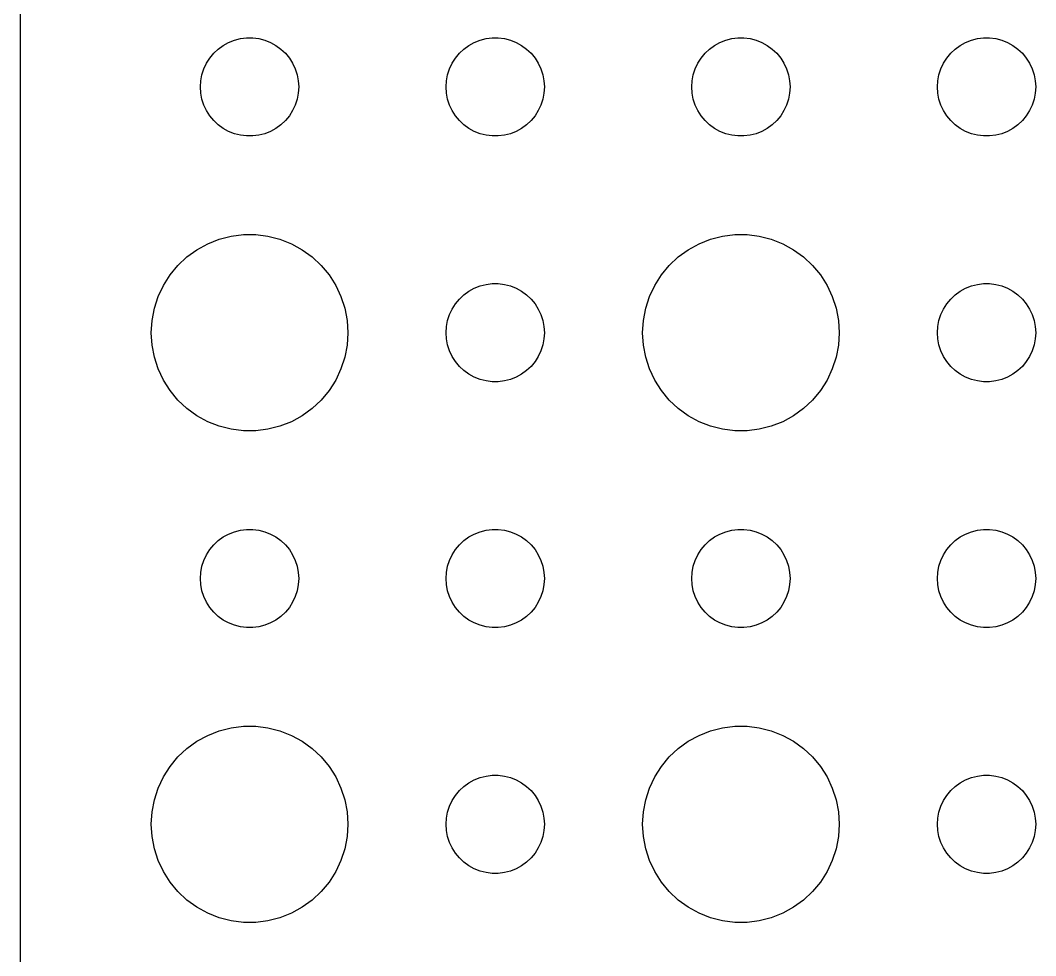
# Model space of a CAD drawing. Header units: metres. Extents: x -150 to 150, y -104 to 104.
# Drawn here: x -149.5 to -118.5, y -56.51 to -27.97 of the extents above; entities that cross this region are included whole.
import ezdxf

# ---------------------------------------------------------------- set-up
doc = ezdxf.new("R2010")
doc.units = ezdxf.units.M

msp = doc.modelspace()

# ---------------------------------------------------------------- linework, layer by layer
for p, q in [((-149.5, 99.5), (-149.5, -99.5)), ((-142.781, -28.5266), (-142.594, -28.503)), ((-142.594, -28.503), (-142.406, -28.503)), ((-142.406, -28.503), (-142.219, -28.5266)), ((-135.281, -28.5266), (-135.094, -28.503)), ((-135.094, -28.503), (-134.906, -28.503)), ((-134.906, -28.503), (-134.719, -28.5266)), ((-127.781, -28.5266), (-127.594, -28.503)), ((-127.594, -28.503), (-127.406, -28.503)), ((-127.406, -28.503), (-127.219, -28.5266)), ((-120.281, -28.5266), (-120.094, -28.503)), ((-120.094, -28.503), (-119.906, -28.503)), ((-119.906, -28.503), (-119.719, -28.5266)), ((-143.456, -28.8442), (-143.304, -28.7335)), ((-143.304, -28.7335), (-143.139, -28.6427)), ((-143.139, -28.6427), (-142.964, -28.5734)), ((-142.964, -28.5734), (-142.781, -28.5266)), ((-142.219, -28.5266), (-142.036, -28.5734)), ((-142.036, -28.5734), (-141.861, -28.6427)), ((-141.861, -28.6427), (-141.696, -28.7335)), ((-141.696, -28.7335), (-141.544, -28.8442)), ((-135.956, -28.8442), (-135.804, -28.7335)), ((-135.804, -28.7335), (-135.639, -28.6427)), ((-135.639, -28.6427), (-135.464, -28.5734)), ((-135.464, -28.5734), (-135.281, -28.5266)), ((-134.719, -28.5266), (-134.536, -28.5734)), ((-134.536, -28.5734), (-134.361, -28.6427)), ((-134.361, -28.6427), (-134.196, -28.7335)), ((-134.196, -28.7335), (-134.044, -28.8442)), ((-128.456, -28.8442), (-128.304, -28.7335)), ((-128.304, -28.7335), (-128.139, -28.6427)), ((-128.139, -28.6427), (-127.964, -28.5734)), ((-127.964, -28.5734), (-127.781, -28.5266)), ((-127.219, -28.5266), (-127.036, -28.5734)), ((-127.036, -28.5734), (-126.861, -28.6427)), ((-126.861, -28.6427), (-126.696, -28.7335)), ((-126.696, -28.7335), (-126.544, -28.8442)), ((-120.956, -28.8442), (-120.804, -28.7335)), ((-120.804, -28.7335), (-120.639, -28.6427)), ((-120.639, -28.6427), (-120.464, -28.5734)), ((-120.464, -28.5734), (-120.281, -28.5266)), ((-119.719, -28.5266), (-119.536, -28.5734)), ((-119.536, -28.5734), (-119.361, -28.6427)), ((-119.361, -28.6427), (-119.196, -28.7335)), ((-119.196, -28.7335), (-119.044, -28.8442)), ((-143.814, -29.2774), (-143.714, -29.1183)), ((-143.714, -29.1183), (-143.593, -28.9732)), ((-143.593, -28.9732), (-143.456, -28.8442)), ((-141.544, -28.8442), (-141.407, -28.9732)), ((-141.407, -28.9732), (-141.286, -29.1183)), ((-141.286, -29.1183), (-141.186, -29.2774)), ((-136.314, -29.2774), (-136.214, -29.1183)), ((-136.214, -29.1183), (-136.093, -28.9732)), ((-136.093, -28.9732), (-135.956, -28.8442)), ((-134.044, -28.8442), (-133.907, -28.9732)), ((-133.907, -28.9732), (-133.786, -29.1183)), ((-133.786, -29.1183), (-133.686, -29.2774)), ((-128.814, -29.2774), (-128.714, -29.1183)), ((-128.714, -29.1183), (-128.593, -28.9732)), ((-128.593, -28.9732), (-128.456, -28.8442)), ((-126.544, -28.8442), (-126.407, -28.9732)), ((-126.407, -28.9732), (-126.286, -29.1183)), ((-126.286, -29.1183), (-126.186, -29.2774)), ((-121.314, -29.2774), (-121.214, -29.1183)), ((-121.214, -29.1183), (-121.093, -28.9732)), ((-121.093, -28.9732), (-120.956, -28.8442)), ((-119.044, -28.8442), (-118.907, -28.9732)), ((-118.907, -28.9732), (-118.786, -29.1183)), ((-118.786, -29.1183), (-118.686, -29.2774)), ((-143.953, -29.627), (-143.895, -29.4478)), ((-143.895, -29.4478), (-143.814, -29.2774)), ((-141.186, -29.2774), (-141.105, -29.4478)), ((-141.105, -29.4478), (-141.047, -29.627)), ((-136.453, -29.627), (-136.395, -29.4478)), ((-136.395, -29.4478), (-136.314, -29.2774)), ((-133.686, -29.2774), (-133.605, -29.4478)), ((-133.605, -29.4478), (-133.547, -29.627)), ((-128.953, -29.627), (-128.895, -29.4478)), ((-128.895, -29.4478), (-128.814, -29.2774)), ((-126.186, -29.2774), (-126.105, -29.4478)), ((-126.105, -29.4478), (-126.047, -29.627)), ((-121.453, -29.627), (-121.395, -29.4478)), ((-121.395, -29.4478), (-121.314, -29.2774)), ((-118.686, -29.2774), (-118.605, -29.4478)), ((-118.605, -29.4478), (-118.547, -29.627)), ((-143.988, -29.812), (-143.953, -29.627)), ((-141.047, -29.627), (-141.012, -29.812)), ((-136.488, -29.812), (-136.453, -29.627)), ((-133.547, -29.627), (-133.512, -29.812)), ((-128.988, -29.812), (-128.953, -29.627)), ((-126.047, -29.627), (-126.012, -29.812)), ((-121.488, -29.812), (-121.453, -29.627)), ((-118.547, -29.627), (-118.512, -29.812)), ((-144, -30), (-143.988, -29.812)), ((-143.988, -30.188), (-144, -30)), ((-141.012, -29.812), (-141, -30)), ((-141, -30), (-141.012, -30.188)), ((-136.5, -30), (-136.488, -29.812)), ((-136.488, -30.188), (-136.5, -30)), ((-133.512, -29.812), (-133.5, -30)), ((-133.5, -30), (-133.512, -30.188)), ((-129, -30), (-128.988, -29.812)), ((-128.988, -30.188), (-129, -30)), ((-126.012, -29.812), (-126, -30)), ((-126, -30), (-126.012, -30.188)), ((-121.5, -30), (-121.488, -29.812)), ((-121.488, -30.188), (-121.5, -30)), ((-118.512, -29.812), (-118.5, -30)), ((-118.5, -30), (-118.512, -30.188)), ((-143.953, -30.373), (-143.988, -30.188)), ((-143.895, -30.5522), (-143.953, -30.373)), ((-141.047, -30.373), (-141.105, -30.5522)), ((-141.012, -30.188), (-141.047, -30.373)), ((-136.453, -30.373), (-136.488, -30.188)), ((-136.395, -30.5522), (-136.453, -30.373)), ((-133.547, -30.373), (-133.605, -30.5522)), ((-133.512, -30.188), (-133.547, -30.373)), ((-128.953, -30.373), (-128.988, -30.188)), ((-128.895, -30.5522), (-128.953, -30.373)), ((-126.047, -30.373), (-126.105, -30.5522)), ((-126.012, -30.188), (-126.047, -30.373)), ((-121.453, -30.373), (-121.488, -30.188)), ((-121.395, -30.5522), (-121.453, -30.373)), ((-118.547, -30.373), (-118.605, -30.5522)), ((-118.512, -30.188), (-118.547, -30.373)), ((-143.814, -30.7226), (-143.895, -30.5522)), ((-141.105, -30.5522), (-141.186, -30.7226)), ((-136.314, -30.7226), (-136.395, -30.5522)), ((-133.605, -30.5522), (-133.686, -30.7226)), ((-128.814, -30.7226), (-128.895, -30.5522)), ((-126.105, -30.5522), (-126.186, -30.7226)), ((-121.314, -30.7226), (-121.395, -30.5522)), ((-118.605, -30.5522), (-118.686, -30.7226)), ((-143.714, -30.8817), (-143.814, -30.7226)), ((-143.593, -31.0268), (-143.714, -30.8817)), ((-141.286, -30.8817), (-141.407, -31.0268)), ((-141.186, -30.7226), (-141.286, -30.8817)), ((-136.214, -30.8817), (-136.314, -30.7226)), ((-136.093, -31.0268), (-136.214, -30.8817)), ((-133.786, -30.8817), (-133.907, -31.0268)), ((-133.686, -30.7226), (-133.786, -30.8817)), ((-128.714, -30.8817), (-128.814, -30.7226)), ((-128.593, -31.0268), (-128.714, -30.8817)), ((-126.286, -30.8817), (-126.407, -31.0268)), ((-126.186, -30.7226), (-126.286, -30.8817)), ((-121.214, -30.8817), (-121.314, -30.7226)), ((-121.093, -31.0268), (-121.214, -30.8817)), ((-118.786, -30.8817), (-118.907, -31.0268)), ((-118.686, -30.7226), (-118.786, -30.8817)), ((-143.456, -31.1558), (-143.593, -31.0268)), ((-143.304, -31.2665), (-143.456, -31.1558)), ((-143.139, -31.3572), (-143.304, -31.2665)), ((-141.696, -31.2665), (-141.861, -31.3572)), ((-141.544, -31.1558), (-141.696, -31.2665)), ((-141.407, -31.0268), (-141.544, -31.1558)), ((-135.956, -31.1558), (-136.093, -31.0268)), ((-135.804, -31.2665), (-135.956, -31.1558)), ((-135.639, -31.3572), (-135.804, -31.2665)), ((-134.196, -31.2665), (-134.361, -31.3572)), ((-134.044, -31.1558), (-134.196, -31.2665)), ((-133.907, -31.0268), (-134.044, -31.1558)), ((-128.456, -31.1558), (-128.593, -31.0268)), ((-128.304, -31.2665), (-128.456, -31.1558)), ((-128.139, -31.3572), (-128.304, -31.2665)), ((-126.696, -31.2665), (-126.861, -31.3572)), ((-126.544, -31.1558), (-126.696, -31.2665)), ((-126.407, -31.0268), (-126.544, -31.1558)), ((-120.956, -31.1558), (-121.093, -31.0268)), ((-120.804, -31.2665), (-120.956, -31.1558)), ((-120.639, -31.3572), (-120.804, -31.2665)), ((-119.196, -31.2665), (-119.361, -31.3572)), ((-119.044, -31.1558), (-119.196, -31.2665)), ((-118.907, -31.0268), (-119.044, -31.1558)), ((-142.964, -31.4266), (-143.139, -31.3572)), ((-142.781, -31.4734), (-142.964, -31.4266)), ((-142.594, -31.497), (-142.781, -31.4734)), ((-142.406, -31.497), (-142.594, -31.497)), ((-142.219, -31.4734), (-142.406, -31.497)), ((-142.036, -31.4266), (-142.219, -31.4734)), ((-141.861, -31.3572), (-142.036, -31.4266)), ((-135.464, -31.4266), (-135.639, -31.3572)), ((-135.281, -31.4734), (-135.464, -31.4266)), ((-135.094, -31.497), (-135.281, -31.4734)), ((-134.906, -31.497), (-135.094, -31.497)), ((-134.719, -31.4734), (-134.906, -31.497)), ((-134.536, -31.4266), (-134.719, -31.4734)), ((-134.361, -31.3572), (-134.536, -31.4266)), ((-127.964, -31.4266), (-128.139, -31.3572)), ((-127.781, -31.4734), (-127.964, -31.4266)), ((-127.594, -31.497), (-127.781, -31.4734)), ((-127.406, -31.497), (-127.594, -31.497)), ((-127.219, -31.4734), (-127.406, -31.497)), ((-127.036, -31.4266), (-127.219, -31.4734)), ((-126.861, -31.3572), (-127.036, -31.4266)), ((-120.464, -31.4266), (-120.639, -31.3572)), ((-120.281, -31.4734), (-120.464, -31.4266)), ((-120.094, -31.497), (-120.281, -31.4734)), ((-119.906, -31.497), (-120.094, -31.497)), ((-119.719, -31.4734), (-119.906, -31.497)), ((-119.536, -31.4266), (-119.719, -31.4734)), ((-119.361, -31.3572), (-119.536, -31.4266)), ((-143.777, -34.7855), (-143.427, -34.6468)), ((-143.427, -34.6468), (-143.062, -34.5531)), ((-143.062, -34.5531), (-142.688, -34.5059)), ((-142.688, -34.5059), (-142.312, -34.5059)), ((-142.312, -34.5059), (-141.938, -34.5531)), ((-141.938, -34.5531), (-141.573, -34.6468)), ((-141.573, -34.6468), (-141.223, -34.7855)), ((-128.777, -34.7855), (-128.427, -34.6468)), ((-128.427, -34.6468), (-128.062, -34.5531)), ((-128.062, -34.5531), (-127.688, -34.5059)), ((-127.688, -34.5059), (-127.312, -34.5059)), ((-127.312, -34.5059), (-126.938, -34.5531)), ((-126.938, -34.5531), (-126.573, -34.6468)), ((-126.573, -34.6468), (-126.223, -34.7855)), ((-144.412, -35.1885), (-144.107, -34.967)), ((-144.107, -34.967), (-143.777, -34.7855)), ((-141.223, -34.7855), (-140.893, -34.967)), ((-140.893, -34.967), (-140.588, -35.1885)), ((-129.412, -35.1885), (-129.107, -34.967)), ((-129.107, -34.967), (-128.777, -34.7855)), ((-126.223, -34.7855), (-125.893, -34.967)), ((-125.893, -34.967), (-125.588, -35.1885)), ((-144.687, -35.4464), (-144.412, -35.1885)), ((-140.588, -35.1885), (-140.313, -35.4464)), ((-129.687, -35.4464), (-129.412, -35.1885)), ((-125.588, -35.1885), (-125.313, -35.4464)), ((-144.927, -35.7366), (-144.687, -35.4464)), ((-140.313, -35.4464), (-140.073, -35.7366)), ((-129.927, -35.7366), (-129.687, -35.4464)), ((-125.313, -35.4464), (-125.073, -35.7366)), ((-145.129, -36.0547), (-144.927, -35.7366)), ((-140.073, -35.7366), (-139.871, -36.0547)), ((-130.129, -36.0547), (-129.927, -35.7366)), ((-125.073, -35.7366), (-124.871, -36.0547)), ((-145.289, -36.3956), (-145.129, -36.0547)), ((-139.871, -36.0547), (-139.711, -36.3956)), ((-135.956, -36.3442), (-135.804, -36.2335)), ((-135.804, -36.2335), (-135.639, -36.1428)), ((-135.639, -36.1428), (-135.464, -36.0734)), ((-135.464, -36.0734), (-135.281, -36.0266)), ((-135.281, -36.0266), (-135.094, -36.003)), ((-135.094, -36.003), (-134.906, -36.003)), ((-134.906, -36.003), (-134.719, -36.0266)), ((-134.719, -36.0266), (-134.536, -36.0734)), ((-134.536, -36.0734), (-134.361, -36.1428)), ((-134.361, -36.1428), (-134.196, -36.2335)), ((-134.196, -36.2335), (-134.044, -36.3442)), ((-130.289, -36.3956), (-130.129, -36.0547)), ((-124.871, -36.0547), (-124.711, -36.3956)), ((-120.956, -36.3442), (-120.804, -36.2335)), ((-120.804, -36.2335), (-120.639, -36.1428)), ((-120.639, -36.1428), (-120.464, -36.0734)), ((-120.464, -36.0734), (-120.281, -36.0266)), ((-120.281, -36.0266), (-120.094, -36.003)), ((-120.094, -36.003), (-119.906, -36.003)), ((-119.906, -36.003), (-119.719, -36.0266)), ((-119.719, -36.0266), (-119.536, -36.0734)), ((-119.536, -36.0734), (-119.361, -36.1428)), ((-119.361, -36.1428), (-119.196, -36.2335)), ((-119.196, -36.2335), (-119.044, -36.3442)), ((-145.406, -36.7539), (-145.289, -36.3956)), ((-139.711, -36.3956), (-139.594, -36.7539)), ((-136.214, -36.6183), (-136.093, -36.4732)), ((-136.093, -36.4732), (-135.956, -36.3442)), ((-134.044, -36.3442), (-133.907, -36.4732)), ((-133.907, -36.4732), (-133.786, -36.6183)), ((-130.406, -36.7539), (-130.289, -36.3956)), ((-124.711, -36.3956), (-124.594, -36.7539)), ((-121.214, -36.6183), (-121.093, -36.4732)), ((-121.093, -36.4732), (-120.956, -36.3442)), ((-119.044, -36.3442), (-118.907, -36.4732)), ((-118.907, -36.4732), (-118.786, -36.6183)), ((-145.476, -37.124), (-145.406, -36.7539)), ((-139.594, -36.7539), (-139.524, -37.124)), ((-136.395, -36.9478), (-136.314, -36.7774)), ((-136.314, -36.7774), (-136.214, -36.6183)), ((-133.786, -36.6183), (-133.686, -36.7774)), ((-133.686, -36.7774), (-133.605, -36.9478)), ((-130.476, -37.124), (-130.406, -36.7539)), ((-124.594, -36.7539), (-124.524, -37.124)), ((-121.395, -36.9478), (-121.314, -36.7774)), ((-121.314, -36.7774), (-121.214, -36.6183)), ((-118.786, -36.6183), (-118.686, -36.7774)), ((-118.686, -36.7774), (-118.605, -36.9478)), ((-145.5, -37.5), (-145.476, -37.124)), ((-139.524, -37.124), (-139.5, -37.5)), ((-136.488, -37.312), (-136.453, -37.127)), ((-136.453, -37.127), (-136.395, -36.9478)), ((-133.605, -36.9478), (-133.547, -37.127)), ((-133.547, -37.127), (-133.512, -37.312)), ((-130.5, -37.5), (-130.476, -37.124)), ((-124.524, -37.124), (-124.5, -37.5)), ((-121.488, -37.312), (-121.453, -37.127)), ((-121.453, -37.127), (-121.395, -36.9478)), ((-118.605, -36.9478), (-118.547, -37.127)), ((-118.547, -37.127), (-118.512, -37.312)), ((-145.476, -37.876), (-145.5, -37.5)), ((-139.5, -37.5), (-139.524, -37.876)), ((-136.5, -37.5), (-136.488, -37.312)), ((-136.488, -37.688), (-136.5, -37.5)), ((-133.512, -37.312), (-133.5, -37.5)), ((-133.5, -37.5), (-133.512, -37.688)), ((-130.476, -37.876), (-130.5, -37.5)), ((-124.5, -37.5), (-124.524, -37.876)), ((-121.5, -37.5), (-121.488, -37.312)), ((-121.488, -37.688), (-121.5, -37.5)), ((-118.512, -37.312), (-118.5, -37.5)), ((-118.5, -37.5), (-118.512, -37.688)), ((-136.453, -37.873), (-136.488, -37.688)), ((-133.512, -37.688), (-133.547, -37.873)), ((-121.453, -37.873), (-121.488, -37.688)), ((-118.512, -37.688), (-118.547, -37.873)), ((-145.406, -38.2461), (-145.476, -37.876)), ((-139.524, -37.876), (-139.594, -38.2461)), ((-136.395, -38.0522), (-136.453, -37.873)), ((-136.314, -38.2226), (-136.395, -38.0522)), ((-133.605, -38.0522), (-133.686, -38.2226)), ((-133.547, -37.873), (-133.605, -38.0522)), ((-130.406, -38.2461), (-130.476, -37.876)), ((-124.524, -37.876), (-124.594, -38.2461)), ((-121.395, -38.0522), (-121.453, -37.873)), ((-121.314, -38.2226), (-121.395, -38.0522)), ((-118.605, -38.0522), (-118.686, -38.2226)), ((-118.547, -37.873), (-118.605, -38.0522)), ((-145.289, -38.6044), (-145.406, -38.2461)), ((-139.594, -38.2461), (-139.711, -38.6044)), ((-136.214, -38.3817), (-136.314, -38.2226)), ((-136.093, -38.5268), (-136.214, -38.3817)), ((-133.786, -38.3817), (-133.907, -38.5268)), ((-133.686, -38.2226), (-133.786, -38.3817)), ((-130.289, -38.6044), (-130.406, -38.2461)), ((-124.594, -38.2461), (-124.711, -38.6044)), ((-121.214, -38.3817), (-121.314, -38.2226)), ((-121.093, -38.5268), (-121.214, -38.3817)), ((-118.786, -38.3817), (-118.907, -38.5268)), ((-118.686, -38.2226), (-118.786, -38.3817)), ((-145.129, -38.9453), (-145.289, -38.6044)), ((-139.711, -38.6044), (-139.871, -38.9453)), ((-135.956, -38.6558), (-136.093, -38.5268)), ((-135.804, -38.7665), (-135.956, -38.6558)), ((-134.044, -38.6558), (-134.196, -38.7665)), ((-133.907, -38.5268), (-134.044, -38.6558)), ((-130.129, -38.9453), (-130.289, -38.6044)), ((-124.711, -38.6044), (-124.871, -38.9453)), ((-120.956, -38.6558), (-121.093, -38.5268)), ((-120.804, -38.7665), (-120.956, -38.6558)), ((-119.044, -38.6558), (-119.196, -38.7665)), ((-118.907, -38.5268), (-119.044, -38.6558)), ((-144.927, -39.2634), (-145.129, -38.9453)), ((-139.871, -38.9453), (-140.073, -39.2634)), ((-135.639, -38.8572), (-135.804, -38.7665)), ((-135.464, -38.9266), (-135.639, -38.8572)), ((-135.281, -38.9734), (-135.464, -38.9266)), ((-135.094, -38.997), (-135.281, -38.9734)), ((-134.906, -38.997), (-135.094, -38.997)), ((-134.719, -38.9734), (-134.906, -38.997)), ((-134.536, -38.9266), (-134.719, -38.9734)), ((-134.361, -38.8572), (-134.536, -38.9266)), ((-134.196, -38.7665), (-134.361, -38.8572)), ((-129.927, -39.2634), (-130.129, -38.9453)), ((-124.871, -38.9453), (-125.073, -39.2634)), ((-120.639, -38.8572), (-120.804, -38.7665)), ((-120.464, -38.9266), (-120.639, -38.8572)), ((-120.281, -38.9734), (-120.464, -38.9266)), ((-120.094, -38.997), (-120.281, -38.9734)), ((-119.906, -38.997), (-120.094, -38.997)), ((-119.719, -38.9734), (-119.906, -38.997)), ((-119.536, -38.9266), (-119.719, -38.9734)), ((-119.361, -38.8572), (-119.536, -38.9266)), ((-119.196, -38.7665), (-119.361, -38.8572)), ((-144.687, -39.5536), (-144.927, -39.2634)), ((-140.073, -39.2634), (-140.313, -39.5536)), ((-129.687, -39.5536), (-129.927, -39.2634)), ((-125.073, -39.2634), (-125.313, -39.5536)), ((-144.412, -39.8115), (-144.687, -39.5536)), ((-140.313, -39.5536), (-140.588, -39.8115)), ((-129.412, -39.8115), (-129.687, -39.5536)), ((-125.313, -39.5536), (-125.588, -39.8115)), ((-144.107, -40.033), (-144.412, -39.8115)), ((-140.588, -39.8115), (-140.893, -40.033)), ((-129.107, -40.033), (-129.412, -39.8115)), ((-125.588, -39.8115), (-125.893, -40.033)), ((-143.777, -40.2145), (-144.107, -40.033)), ((-143.427, -40.3532), (-143.777, -40.2145)), ((-141.223, -40.2145), (-141.573, -40.3532)), ((-140.893, -40.033), (-141.223, -40.2145)), ((-128.777, -40.2145), (-129.107, -40.033)), ((-128.427, -40.3532), (-128.777, -40.2145)), ((-126.223, -40.2145), (-126.573, -40.3532)), ((-125.893, -40.033), (-126.223, -40.2145)), ((-143.062, -40.4469), (-143.427, -40.3532)), ((-142.688, -40.4941), (-143.062, -40.4469)), ((-142.312, -40.4941), (-142.688, -40.4941)), ((-141.938, -40.4469), (-142.312, -40.4941)), ((-141.573, -40.3532), (-141.938, -40.4469)), ((-128.062, -40.4469), (-128.427, -40.3532)), ((-127.688, -40.4941), (-128.062, -40.4469)), ((-127.312, -40.4941), (-127.688, -40.4941)), ((-126.938, -40.4469), (-127.312, -40.4941)), ((-126.573, -40.3532), (-126.938, -40.4469)), ((-143.304, -43.7335), (-143.139, -43.6428)), ((-143.139, -43.6428), (-142.964, -43.5734)), ((-142.964, -43.5734), (-142.781, -43.5266)), ((-142.781, -43.5266), (-142.594, -43.503)), ((-142.594, -43.503), (-142.406, -43.503)), ((-142.406, -43.503), (-142.219, -43.5266)), ((-142.219, -43.5266), (-142.036, -43.5734)), ((-142.036, -43.5734), (-141.861, -43.6428)), ((-141.861, -43.6428), (-141.696, -43.7335)), ((-135.804, -43.7335), (-135.639, -43.6428)), ((-135.639, -43.6428), (-135.464, -43.5734)), ((-135.464, -43.5734), (-135.281, -43.5266)), ((-135.281, -43.5266), (-135.094, -43.503)), ((-135.094, -43.503), (-134.906, -43.503)), ((-134.906, -43.503), (-134.719, -43.5266)), ((-134.719, -43.5266), (-134.536, -43.5734)), ((-134.536, -43.5734), (-134.361, -43.6428)), ((-134.361, -43.6428), (-134.196, -43.7335)), ((-128.304, -43.7335), (-128.139, -43.6428)), ((-128.139, -43.6428), (-127.964, -43.5734)), ((-127.964, -43.5734), (-127.781, -43.5266)), ((-127.781, -43.5266), (-127.594, -43.503)), ((-127.594, -43.503), (-127.406, -43.503)), ((-127.406, -43.503), (-127.219, -43.5266)), ((-127.219, -43.5266), (-127.036, -43.5734)), ((-127.036, -43.5734), (-126.861, -43.6428)), ((-126.861, -43.6428), (-126.696, -43.7335)), ((-120.804, -43.7335), (-120.639, -43.6428)), ((-120.639, -43.6428), (-120.464, -43.5734)), ((-120.464, -43.5734), (-120.281, -43.5266)), ((-120.281, -43.5266), (-120.094, -43.503)), ((-120.094, -43.503), (-119.906, -43.503)), ((-119.906, -43.503), (-119.719, -43.5266)), ((-119.719, -43.5266), (-119.536, -43.5734)), ((-119.536, -43.5734), (-119.361, -43.6428)), ((-119.361, -43.6428), (-119.196, -43.7335)), ((-143.714, -44.1183), (-143.593, -43.9732)), ((-143.593, -43.9732), (-143.456, -43.8442)), ((-143.456, -43.8442), (-143.304, -43.7335)), ((-141.696, -43.7335), (-141.544, -43.8442)), ((-141.544, -43.8442), (-141.407, -43.9732)), ((-141.407, -43.9732), (-141.286, -44.1183)), ((-136.214, -44.1183), (-136.093, -43.9732)), ((-136.093, -43.9732), (-135.956, -43.8442)), ((-135.956, -43.8442), (-135.804, -43.7335)), ((-134.196, -43.7335), (-134.044, -43.8442)), ((-134.044, -43.8442), (-133.907, -43.9732)), ((-133.907, -43.9732), (-133.786, -44.1183)), ((-128.714, -44.1183), (-128.593, -43.9732)), ((-128.593, -43.9732), (-128.456, -43.8442)), ((-128.456, -43.8442), (-128.304, -43.7335)), ((-126.696, -43.7335), (-126.544, -43.8442)), ((-126.544, -43.8442), (-126.407, -43.9732)), ((-126.407, -43.9732), (-126.286, -44.1183)), ((-121.214, -44.1183), (-121.093, -43.9732)), ((-121.093, -43.9732), (-120.956, -43.8442)), ((-120.956, -43.8442), (-120.804, -43.7335)), ((-119.196, -43.7335), (-119.044, -43.8442)), ((-119.044, -43.8442), (-118.907, -43.9732)), ((-118.907, -43.9732), (-118.786, -44.1183)), ((-143.895, -44.4478), (-143.814, -44.2774)), ((-143.814, -44.2774), (-143.714, -44.1183)), ((-141.286, -44.1183), (-141.186, -44.2774)), ((-141.186, -44.2774), (-141.105, -44.4478)), ((-136.395, -44.4478), (-136.314, -44.2774)), ((-136.314, -44.2774), (-136.214, -44.1183)), ((-133.786, -44.1183), (-133.686, -44.2774)), ((-133.686, -44.2774), (-133.605, -44.4478)), ((-128.895, -44.4478), (-128.814, -44.2774)), ((-128.814, -44.2774), (-128.714, -44.1183)), ((-126.286, -44.1183), (-126.186, -44.2774)), ((-126.186, -44.2774), (-126.105, -44.4478)), ((-121.395, -44.4478), (-121.314, -44.2774)), ((-121.314, -44.2774), (-121.214, -44.1183)), ((-118.786, -44.1183), (-118.686, -44.2774)), ((-118.686, -44.2774), (-118.605, -44.4478)), ((-143.988, -44.812), (-143.953, -44.627)), ((-143.953, -44.627), (-143.895, -44.4478)), ((-141.105, -44.4478), (-141.047, -44.627)), ((-141.047, -44.627), (-141.012, -44.812)), ((-136.488, -44.812), (-136.453, -44.627)), ((-136.453, -44.627), (-136.395, -44.4478)), ((-133.605, -44.4478), (-133.547, -44.627)), ((-133.547, -44.627), (-133.512, -44.812)), ((-128.988, -44.812), (-128.953, -44.627)), ((-128.953, -44.627), (-128.895, -44.4478)), ((-126.105, -44.4478), (-126.047, -44.627)), ((-126.047, -44.627), (-126.012, -44.812)), ((-121.488, -44.812), (-121.453, -44.627)), ((-121.453, -44.627), (-121.395, -44.4478)), ((-118.605, -44.4478), (-118.547, -44.627)), ((-118.547, -44.627), (-118.512, -44.812)), ((-144, -45), (-143.988, -44.812)), ((-141.012, -44.812), (-141, -45)), ((-136.5, -45), (-136.488, -44.812)), ((-133.512, -44.812), (-133.5, -45)), ((-129, -45), (-128.988, -44.812)), ((-126.012, -44.812), (-126, -45)), ((-121.5, -45), (-121.488, -44.812)), ((-118.512, -44.812), (-118.5, -45)), ((-143.988, -45.188), (-144, -45)), ((-143.953, -45.373), (-143.988, -45.188)), ((-141.012, -45.188), (-141.047, -45.373)), ((-141, -45), (-141.012, -45.188)), ((-136.488, -45.188), (-136.5, -45)), ((-136.453, -45.373), (-136.488, -45.188)), ((-133.512, -45.188), (-133.547, -45.373)), ((-133.5, -45), (-133.512, -45.188)), ((-128.988, -45.188), (-129, -45)), ((-128.953, -45.373), (-128.988, -45.188)), ((-126.012, -45.188), (-126.047, -45.373)), ((-126, -45), (-126.012, -45.188)), ((-121.488, -45.188), (-121.5, -45)), ((-121.453, -45.373), (-121.488, -45.188)), ((-118.512, -45.188), (-118.547, -45.373)), ((-118.5, -45), (-118.512, -45.188)), ((-143.895, -45.5522), (-143.953, -45.373)), ((-143.814, -45.7226), (-143.895, -45.5522)), ((-141.105, -45.5522), (-141.186, -45.7226)), ((-141.047, -45.373), (-141.105, -45.5522)), ((-136.395, -45.5522), (-136.453, -45.373)), ((-136.314, -45.7226), (-136.395, -45.5522)), ((-133.605, -45.5522), (-133.686, -45.7226)), ((-133.547, -45.373), (-133.605, -45.5522)), ((-128.895, -45.5522), (-128.953, -45.373)), ((-128.814, -45.7226), (-128.895, -45.5522)), ((-126.105, -45.5522), (-126.186, -45.7226)), ((-126.047, -45.373), (-126.105, -45.5522)), ((-121.395, -45.5522), (-121.453, -45.373)), ((-121.314, -45.7226), (-121.395, -45.5522)), ((-118.605, -45.5522), (-118.686, -45.7226)), ((-118.547, -45.373), (-118.605, -45.5522)), ((-143.714, -45.8817), (-143.814, -45.7226)), ((-141.186, -45.7226), (-141.286, -45.8817)), ((-136.214, -45.8817), (-136.314, -45.7226)), ((-133.686, -45.7226), (-133.786, -45.8817)), ((-128.714, -45.8817), (-128.814, -45.7226)), ((-126.186, -45.7226), (-126.286, -45.8817)), ((-121.214, -45.8817), (-121.314, -45.7226)), ((-118.686, -45.7226), (-118.786, -45.8817)), ((-143.593, -46.0268), (-143.714, -45.8817)), ((-143.456, -46.1558), (-143.593, -46.0268)), ((-143.304, -46.2665), (-143.456, -46.1558)), ((-141.544, -46.1558), (-141.696, -46.2665)), ((-141.407, -46.0268), (-141.544, -46.1558)), ((-141.286, -45.8817), (-141.407, -46.0268)), ((-136.093, -46.0268), (-136.214, -45.8817)), ((-135.956, -46.1558), (-136.093, -46.0268)), ((-135.804, -46.2665), (-135.956, -46.1558)), ((-134.044, -46.1558), (-134.196, -46.2665)), ((-133.907, -46.0268), (-134.044, -46.1558)), ((-133.786, -45.8817), (-133.907, -46.0268)), ((-128.593, -46.0268), (-128.714, -45.8817)), ((-128.456, -46.1558), (-128.593, -46.0268)), ((-128.304, -46.2665), (-128.456, -46.1558)), ((-126.544, -46.1558), (-126.696, -46.2665)), ((-126.407, -46.0268), (-126.544, -46.1558)), ((-126.286, -45.8817), (-126.407, -46.0268)), ((-121.093, -46.0268), (-121.214, -45.8817)), ((-120.956, -46.1558), (-121.093, -46.0268)), ((-120.804, -46.2665), (-120.956, -46.1558)), ((-119.044, -46.1558), (-119.196, -46.2665)), ((-118.907, -46.0268), (-119.044, -46.1558)), ((-118.786, -45.8817), (-118.907, -46.0268)), ((-143.139, -46.3572), (-143.304, -46.2665)), ((-142.964, -46.4266), (-143.139, -46.3572)), ((-142.781, -46.4734), (-142.964, -46.4266)), ((-142.594, -46.497), (-142.781, -46.4734)), ((-142.406, -46.497), (-142.594, -46.497)), ((-142.219, -46.4734), (-142.406, -46.497)), ((-142.036, -46.4266), (-142.219, -46.4734)), ((-141.861, -46.3572), (-142.036, -46.4266)), ((-141.696, -46.2665), (-141.861, -46.3572)), ((-135.639, -46.3572), (-135.804, -46.2665)), ((-135.464, -46.4266), (-135.639, -46.3572)), ((-135.281, -46.4734), (-135.464, -46.4266)), ((-135.094, -46.497), (-135.281, -46.4734)), ((-134.906, -46.497), (-135.094, -46.497)), ((-134.719, -46.4734), (-134.906, -46.497)), ((-134.536, -46.4266), (-134.719, -46.4734)), ((-134.361, -46.3572), (-134.536, -46.4266)), ((-134.196, -46.2665), (-134.361, -46.3572)), ((-128.139, -46.3572), (-128.304, -46.2665)), ((-127.964, -46.4266), (-128.139, -46.3572)), ((-127.781, -46.4734), (-127.964, -46.4266)), ((-127.594, -46.497), (-127.781, -46.4734)), ((-127.406, -46.497), (-127.594, -46.497)), ((-127.219, -46.4734), (-127.406, -46.497)), ((-127.036, -46.4266), (-127.219, -46.4734)), ((-126.861, -46.3572), (-127.036, -46.4266)), ((-126.696, -46.2665), (-126.861, -46.3572)), ((-120.639, -46.3572), (-120.804, -46.2665)), ((-120.464, -46.4266), (-120.639, -46.3572)), ((-120.281, -46.4734), (-120.464, -46.4266)), ((-120.094, -46.497), (-120.281, -46.4734)), ((-119.906, -46.497), (-120.094, -46.497)), ((-119.719, -46.4734), (-119.906, -46.497)), ((-119.536, -46.4266), (-119.719, -46.4734)), ((-119.361, -46.3572), (-119.536, -46.4266)), ((-119.196, -46.2665), (-119.361, -46.3572)), ((-143.427, -49.6468), (-143.062, -49.5531)), ((-143.062, -49.5531), (-142.688, -49.5059)), ((-142.688, -49.5059), (-142.312, -49.5059)), ((-142.312, -49.5059), (-141.938, -49.5531)), ((-141.938, -49.5531), (-141.573, -49.6468)), ((-128.427, -49.6468), (-128.062, -49.5531)), ((-128.062, -49.5531), (-127.688, -49.5059)), ((-127.688, -49.5059), (-127.312, -49.5059)), ((-127.312, -49.5059), (-126.938, -49.5531)), ((-126.938, -49.5531), (-126.573, -49.6468)), ((-144.107, -49.967), (-143.777, -49.7855)), ((-143.777, -49.7855), (-143.427, -49.6468)), ((-141.573, -49.6468), (-141.223, -49.7855)), ((-141.223, -49.7855), (-140.893, -49.967)), ((-129.107, -49.967), (-128.777, -49.7855)), ((-128.777, -49.7855), (-128.427, -49.6468)), ((-126.573, -49.6468), (-126.223, -49.7855)), ((-126.223, -49.7855), (-125.893, -49.967)), ((-144.687, -50.4464), (-144.412, -50.1885)), ((-144.412, -50.1885), (-144.107, -49.967)), ((-140.893, -49.967), (-140.588, -50.1885)), ((-140.588, -50.1885), (-140.313, -50.4464)), ((-129.687, -50.4464), (-129.412, -50.1885)), ((-129.412, -50.1885), (-129.107, -49.967)), ((-125.893, -49.967), (-125.588, -50.1885)), ((-125.588, -50.1885), (-125.313, -50.4464)), ((-144.927, -50.7366), (-144.687, -50.4464)), ((-140.313, -50.4464), (-140.073, -50.7366)), ((-129.927, -50.7366), (-129.687, -50.4464)), ((-125.313, -50.4464), (-125.073, -50.7366)), ((-145.129, -51.0547), (-144.927, -50.7366)), ((-140.073, -50.7366), (-139.871, -51.0547)), ((-130.129, -51.0547), (-129.927, -50.7366)), ((-125.073, -50.7366), (-124.871, -51.0547)), ((-145.289, -51.3956), (-145.129, -51.0547)), ((-139.871, -51.0547), (-139.711, -51.3956)), ((-135.804, -51.2335), (-135.639, -51.1428)), ((-135.639, -51.1428), (-135.464, -51.0734)), ((-135.464, -51.0734), (-135.281, -51.0266)), ((-135.281, -51.0266), (-135.094, -51.003)), ((-135.094, -51.003), (-134.906, -51.003)), ((-134.906, -51.003), (-134.719, -51.0266)), ((-134.719, -51.0266), (-134.536, -51.0734)), ((-134.536, -51.0734), (-134.361, -51.1428)), ((-134.361, -51.1428), (-134.196, -51.2335)), ((-130.289, -51.3956), (-130.129, -51.0547)), ((-124.871, -51.0547), (-124.711, -51.3956)), ((-120.804, -51.2335), (-120.639, -51.1428)), ((-120.639, -51.1428), (-120.464, -51.0734)), ((-120.464, -51.0734), (-120.281, -51.0266)), ((-120.281, -51.0266), (-120.094, -51.003)), ((-120.094, -51.003), (-119.906, -51.003)), ((-119.906, -51.003), (-119.719, -51.0266)), ((-119.719, -51.0266), (-119.536, -51.0734)), ((-119.536, -51.0734), (-119.361, -51.1428)), ((-119.361, -51.1428), (-119.196, -51.2335)), ((-145.406, -51.7539), (-145.289, -51.3956)), ((-139.711, -51.3956), (-139.594, -51.7539)), ((-136.093, -51.4732), (-135.956, -51.3442)), ((-135.956, -51.3442), (-135.804, -51.2335)), ((-134.196, -51.2335), (-134.044, -51.3442)), ((-134.044, -51.3442), (-133.907, -51.4732)), ((-130.406, -51.7539), (-130.289, -51.3956)), ((-124.711, -51.3956), (-124.594, -51.7539)), ((-121.093, -51.4732), (-120.956, -51.3442)), ((-120.956, -51.3442), (-120.804, -51.2335)), ((-119.196, -51.2335), (-119.044, -51.3442)), ((-119.044, -51.3442), (-118.907, -51.4732)), ((-145.476, -52.124), (-145.406, -51.7539)), ((-139.594, -51.7539), (-139.524, -52.124)), ((-136.314, -51.7774), (-136.214, -51.6183)), ((-136.214, -51.6183), (-136.093, -51.4732)), ((-133.907, -51.4732), (-133.786, -51.6183)), ((-133.786, -51.6183), (-133.686, -51.7774)), ((-130.476, -52.124), (-130.406, -51.7539)), ((-124.594, -51.7539), (-124.524, -52.124)), ((-121.314, -51.7774), (-121.214, -51.6183)), ((-121.214, -51.6183), (-121.093, -51.4732)), ((-118.907, -51.4732), (-118.786, -51.6183)), ((-118.786, -51.6183), (-118.686, -51.7774)), ((-136.453, -52.127), (-136.395, -51.9478)), ((-136.395, -51.9478), (-136.314, -51.7774)), ((-133.686, -51.7774), (-133.605, -51.9478)), ((-133.605, -51.9478), (-133.547, -52.127)), ((-121.453, -52.127), (-121.395, -51.9478)), ((-121.395, -51.9478), (-121.314, -51.7774)), ((-118.686, -51.7774), (-118.605, -51.9478)), ((-118.605, -51.9478), (-118.547, -52.127)), ((-145.5, -52.5), (-145.476, -52.124)), ((-139.524, -52.124), (-139.5, -52.5)), ((-136.5, -52.5), (-136.488, -52.312)), ((-136.488, -52.312), (-136.453, -52.127)), ((-133.547, -52.127), (-133.512, -52.312)), ((-133.512, -52.312), (-133.5, -52.5)), ((-130.5, -52.5), (-130.476, -52.124)), ((-124.524, -52.124), (-124.5, -52.5)), ((-121.5, -52.5), (-121.488, -52.312)), ((-121.488, -52.312), (-121.453, -52.127)), ((-118.547, -52.127), (-118.512, -52.312)), ((-118.512, -52.312), (-118.5, -52.5)), ((-145.476, -52.876), (-145.5, -52.5)), ((-139.5, -52.5), (-139.524, -52.876)), ((-136.488, -52.688), (-136.5, -52.5)), ((-136.453, -52.873), (-136.488, -52.688)), ((-133.512, -52.688), (-133.547, -52.873)), ((-133.5, -52.5), (-133.512, -52.688)), ((-130.476, -52.876), (-130.5, -52.5)), ((-124.5, -52.5), (-124.524, -52.876)), ((-121.488, -52.688), (-121.5, -52.5)), ((-121.453, -52.873), (-121.488, -52.688)), ((-118.512, -52.688), (-118.547, -52.873)), ((-118.5, -52.5), (-118.512, -52.688)), ((-145.406, -53.2461), (-145.476, -52.876)), ((-139.524, -52.876), (-139.594, -53.2461)), ((-136.395, -53.0522), (-136.453, -52.873)), ((-133.547, -52.873), (-133.605, -53.0522)), ((-130.406, -53.2461), (-130.476, -52.876)), ((-124.524, -52.876), (-124.594, -53.2461)), ((-121.395, -53.0522), (-121.453, -52.873)), ((-118.547, -52.873), (-118.605, -53.0522)), ((-145.289, -53.6044), (-145.406, -53.2461)), ((-139.594, -53.2461), (-139.711, -53.6044)), ((-136.314, -53.2226), (-136.395, -53.0522)), ((-136.214, -53.3817), (-136.314, -53.2226)), ((-133.686, -53.2226), (-133.786, -53.3817)), ((-133.605, -53.0522), (-133.686, -53.2226)), ((-130.289, -53.6044), (-130.406, -53.2461)), ((-124.594, -53.2461), (-124.711, -53.6044)), ((-121.314, -53.2226), (-121.395, -53.0522)), ((-121.214, -53.3817), (-121.314, -53.2226)), ((-118.686, -53.2226), (-118.786, -53.3817)), ((-118.605, -53.0522), (-118.686, -53.2226)), ((-145.129, -53.9453), (-145.289, -53.6044)), ((-139.711, -53.6044), (-139.871, -53.9453)), ((-136.093, -53.5268), (-136.214, -53.3817)), ((-135.956, -53.6558), (-136.093, -53.5268)), ((-133.907, -53.5268), (-134.044, -53.6558)), ((-133.786, -53.3817), (-133.907, -53.5268)), ((-130.129, -53.9453), (-130.289, -53.6044)), ((-124.711, -53.6044), (-124.871, -53.9453)), ((-121.093, -53.5268), (-121.214, -53.3817)), ((-120.956, -53.6558), (-121.093, -53.5268)), ((-118.907, -53.5268), (-119.044, -53.6558)), ((-118.786, -53.3817), (-118.907, -53.5268)), ((-135.804, -53.7665), (-135.956, -53.6558)), ((-135.639, -53.8572), (-135.804, -53.7665)), ((-135.464, -53.9266), (-135.639, -53.8572)), ((-135.281, -53.9734), (-135.464, -53.9266)), ((-134.536, -53.9266), (-134.719, -53.9734)), ((-134.361, -53.8572), (-134.536, -53.9266)), ((-134.196, -53.7665), (-134.361, -53.8572)), ((-134.044, -53.6558), (-134.196, -53.7665)), ((-120.804, -53.7665), (-120.956, -53.6558)), ((-120.639, -53.8572), (-120.804, -53.7665)), ((-120.464, -53.9266), (-120.639, -53.8572)), ((-120.281, -53.9734), (-120.464, -53.9266)), ((-119.536, -53.9266), (-119.719, -53.9734)), ((-119.361, -53.8572), (-119.536, -53.9266)), ((-119.196, -53.7665), (-119.361, -53.8572)), ((-119.044, -53.6558), (-119.196, -53.7665)), ((-144.927, -54.2634), (-145.129, -53.9453)), ((-139.871, -53.9453), (-140.073, -54.2634)), ((-135.094, -53.997), (-135.281, -53.9734)), ((-134.906, -53.997), (-135.094, -53.997)), ((-134.719, -53.9734), (-134.906, -53.997)), ((-129.927, -54.2634), (-130.129, -53.9453)), ((-124.871, -53.9453), (-125.073, -54.2634)), ((-120.094, -53.997), (-120.281, -53.9734)), ((-119.906, -53.997), (-120.094, -53.997)), ((-119.719, -53.9734), (-119.906, -53.997)), ((-144.687, -54.5536), (-144.927, -54.2634)), ((-144.412, -54.8115), (-144.687, -54.5536)), ((-140.313, -54.5536), (-140.588, -54.8115)), ((-140.073, -54.2634), (-140.313, -54.5536)), ((-129.687, -54.5536), (-129.927, -54.2634)), ((-129.412, -54.8115), (-129.687, -54.5536)), ((-125.313, -54.5536), (-125.588, -54.8115)), ((-125.073, -54.2634), (-125.313, -54.5536)), ((-144.107, -55.033), (-144.412, -54.8115)), ((-140.588, -54.8115), (-140.893, -55.033)), ((-129.107, -55.033), (-129.412, -54.8115)), ((-125.588, -54.8115), (-125.893, -55.033)), ((-143.777, -55.2145), (-144.107, -55.033)), ((-140.893, -55.033), (-141.223, -55.2145)), ((-128.777, -55.2145), (-129.107, -55.033)), ((-125.893, -55.033), (-126.223, -55.2145)), ((-143.427, -55.3532), (-143.777, -55.2145)), ((-143.062, -55.4469), (-143.427, -55.3532)), ((-142.688, -55.4941), (-143.062, -55.4469)), ((-141.938, -55.4469), (-142.312, -55.4941)), ((-141.573, -55.3532), (-141.938, -55.4469)), ((-141.223, -55.2145), (-141.573, -55.3532)), ((-128.427, -55.3532), (-128.777, -55.2145)), ((-128.062, -55.4469), (-128.427, -55.3532)), ((-127.688, -55.4941), (-128.062, -55.4469)), ((-126.938, -55.4469), (-127.312, -55.4941)), ((-126.573, -55.3532), (-126.938, -55.4469)), ((-126.223, -55.2145), (-126.573, -55.3532)), ((-142.312, -55.4941), (-142.688, -55.4941)), ((-127.312, -55.4941), (-127.688, -55.4941))]:
    msp.add_line(p, q)

doc.saveas('drawing.dxf')
